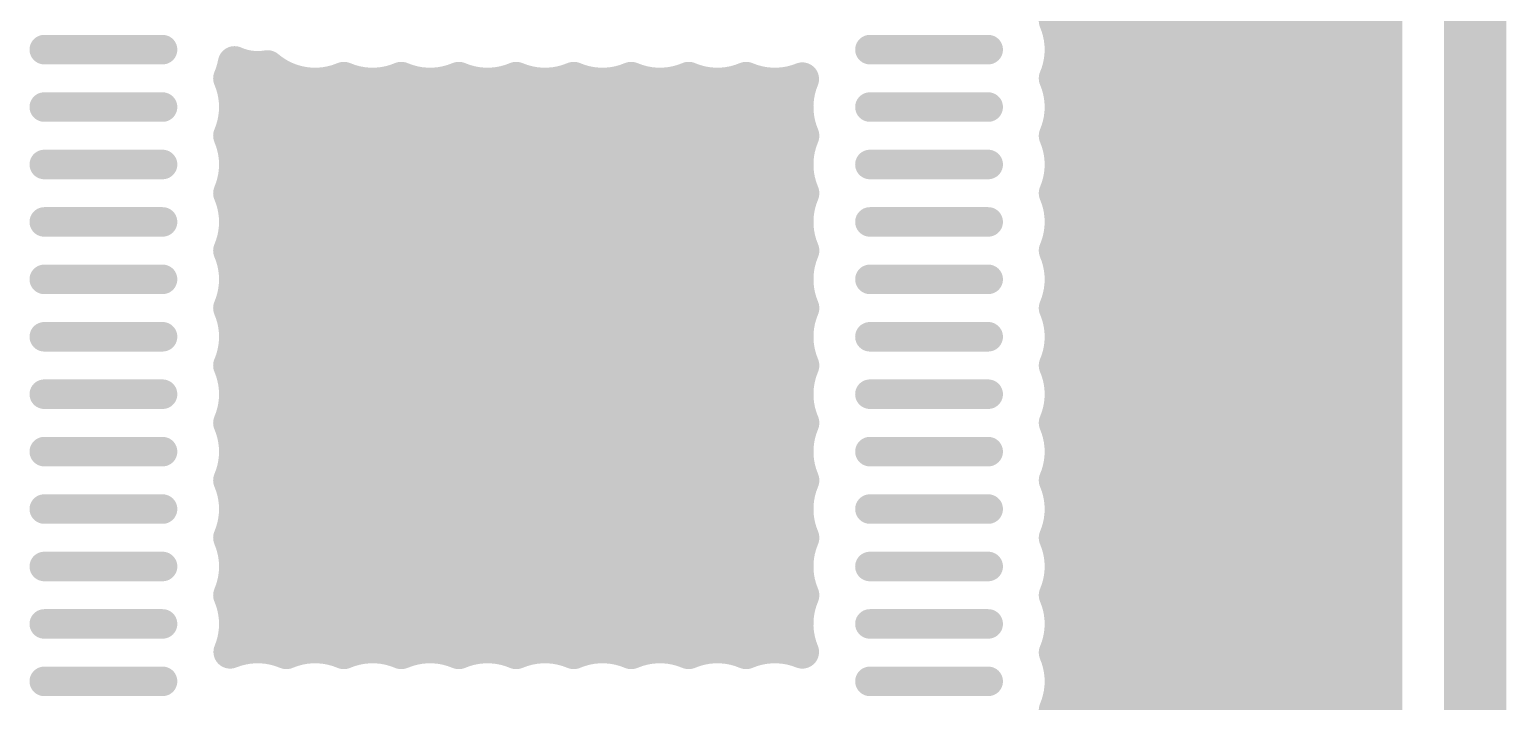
# Model space of a CAD drawing. Header units: inches. Extents: x 0 to 226, y 0 to 70.
# Drawn here: x 187.28 to 196.27, y 6.67 to 10.76 of the extents above; entities that cross this region are included whole.
import ezdxf

# ---------------------------------------------------------------- set-up
doc = ezdxf.new("R2010")
doc.units = ezdxf.units.IN
for name, color, linetype in [('Keep-Out Layer', 6, 'Continuous'), ('Multi-Layer', 9, 'Continuous'), ('Top Layer', 1, 'Continuous')]:
    doc.layers.add(name, color=color, linetype=linetype)

msp = doc.modelspace()

# ---------------------------------------------------------------- linework, layer by layer
at = {"layer": 'Keep-Out Layer'}
msp.add_lwpolyline([(196.0836, -0.0084, 0.381, 0.381, 0), (196.0836, 24.8217, 0.381, 0.381, 0)], format="xyseb", dxfattribs=at)
at = {"layer": 'Multi-Layer'}
for points in [[(188.8848, 9.9334, 0.2794, 0.2794, 1), (189.1642, 9.9334, 0.2794, 0.2794, 1)], [(191.3232, 9.9334, 0.2794, 0.2794, 1), (191.6026, 9.9334, 0.2794, 0.2794, 1)], [(190.104, 8.7142, 0.2794, 0.2794, 1), (190.3834, 8.7142, 0.2794, 0.2794, 1)], [(188.8848, 7.495, 0.2794, 0.2794, 1), (189.1642, 7.495, 0.2794, 0.2794, 1)], [(191.3232, 7.495, 0.2794, 0.2794, 1), (191.6026, 7.495, 0.2794, 0.2794, 1)]]:
    msp.add_lwpolyline(points, format="xyseb", close=True, dxfattribs=at)
at = {"layer": 'Top Layer'}
for points in [[(194.4992, 0.5377, 0.2032, 0.2032, 0), (194.4992, 18.4981, 0.2032, 0.2032, 0)], [(194.7024, 0.5377, 0.2032, 0.2032, 0), (194.7024, 18.4981, 0.2032, 0.2032, 0)], [(194.9056, 0.5377, 0.2032, 0.2032, 0), (194.9056, 18.4981, 0.2032, 0.2032, 0)], [(195.1088, 0.5377, 0.2032, 0.2032, 0), (195.1088, 18.4981, 0.2032, 0.2032, 0)], [(195.312, 0.5377, 0.2032, 0.2032, 0), (195.312, 18.4981, 0.2032, 0.2032, 0)], [(195.5152, 0.5377, 0.2032, 0.2032, 0), (195.5152, 18.4981, 0.2032, 0.2032, 0)], [(195.5375, 0.5377, 0.2032, 0.2032, 0), (195.5375, 18.4981, 0.2032, 0.2032, 0)], [(193.6864, 0.5377, 0.2032, 0.2032, 0), (193.6864, 12.493, 0.2032, 0.2032, 0)], [(193.8896, 0.5377, 0.2032, 0.2032, 0), (193.8896, 12.493, 0.2032, 0.2032, 0)], [(194.0928, 0.5377, 0.2032, 0.2032, 0), (194.0928, 12.493, 0.2032, 0.2032, 0)], [(194.296, 0.5377, 0.2032, 0.2032, 0), (194.296, 12.493, 0.2032, 0.2032, 0)], [(193.5633, 10.9892, 0.2032, 0.2032, -0.101243), (193.5275, 10.8142, 0.2032, 0.2032, 0)], [(193.5275, 10.8142, 0.2032, 0.2032, -0.101243), (193.5633, 10.6392, 0.2032, 0.2032, 0)], [(188.0897, 10.6392, 0.18, 0.18, 0), (187.3697, 10.6392, 0.18, 0.18, 0)], [(192.3977, 10.6392, 0.18, 0.18, 0), (193.1177, 10.6392, 0.18, 0.18, 0)], [(193.5633, 10.6392, 0.2032, 0.2032, -0.101243), (193.5275, 10.4642, 0.2032, 0.2032, 0)], [(193.5612, 10.6825, 0.2032, 0.2032, 0), (195.5375, 10.6825, 0.2032, 0.2032, 0)], [(188.528, 10.5589, 0.2032, 0.2032, -0.055703), (188.4995, 10.4642, 0.2032, 0.2032, 0)], [(188.7291, 10.5342, 0.2032, 0.2032, -0.150573), (188.528, 10.5589, 0.2032, 0.2032, 0)], [(188.6064, 6.9967, 0.2032, 0.2032, 0), (188.6064, 10.5345, 0.2032, 0.2032, 0)], [(189.1937, 10.4631, 0.2032, 0.2032, -0.285141), (188.7291, 10.5342, 0.2032, 0.2032, 0)], [(188.4995, 10.4642, 0.2032, 0.2032, -0.101243), (188.5353, 10.2892, 0.2032, 0.2032, 0)], [(188.5056, 10.4793, 0.2032, 0.2032, 0), (188.8098, 10.4793, 0.2032, 0.2032, 0)], [(188.8096, 6.9782, 0.2032, 0.2032, 0), (188.8096, 10.4793, 0.2032, 0.2032, 0)], [(189.0128, 7.001, 0.2032, 0.2032, 0), (189.0128, 10.4273, 0.2032, 0.2032, 0)], [(189.5437, 10.4631, 0.2032, 0.2032, -0.204583), (189.1937, 10.4631, 0.2032, 0.2032, 0)], [(189.216, 6.9741, 0.2032, 0.2032, 0), (189.216, 10.4542, 0.2032, 0.2032, 0)], [(189.4192, 6.9982, 0.2032, 0.2032, 0), (189.4192, 10.4301, 0.2032, 0.2032, 0)], [(189.8937, 10.4631, 0.2032, 0.2032, -0.204583), (189.5437, 10.4631, 0.2032, 0.2032, 0)], [(189.6224, 6.9905, 0.2032, 0.2032, 0), (189.6224, 10.4378, 0.2032, 0.2032, 0)], [(189.8256, 6.988, 0.2032, 0.2032, 0), (189.8256, 10.4403, 0.2032, 0.2032, 0)], [(190.2437, 10.4631, 0.2032, 0.2032, -0.204583), (189.8937, 10.4631, 0.2032, 0.2032, 0)], [(190.0288, 6.9993, 0.2032, 0.2032, 0), (190.0288, 10.429, 0.2032, 0.2032, 0)], [(190.232, 6.97, 0.2032, 0.2032, 0), (190.232, 10.4583, 0.2032, 0.2032, 0)], [(190.5937, 10.4631, 0.2032, 0.2032, -0.204583), (190.2437, 10.4631, 0.2032, 0.2032, 0)], [(190.4352, 7.0007, 0.2032, 0.2032, 0), (190.4352, 10.4276, 0.2032, 0.2032, 0)], [(190.9437, 10.4631, 0.2032, 0.2032, -0.204583), (190.5937, 10.4631, 0.2032, 0.2032, 0)], [(190.6384, 6.9816, 0.2032, 0.2032, 0), (190.6384, 10.4467, 0.2032, 0.2032, 0)], [(190.8416, 6.995, 0.2032, 0.2032, 0), (190.8416, 10.4333, 0.2032, 0.2032, 0)], [(191.2937, 10.4631, 0.2032, 0.2032, -0.204583), (190.9437, 10.4631, 0.2032, 0.2032, 0)], [(191.0448, 6.9949, 0.2032, 0.2032, 0), (191.0448, 10.4334, 0.2032, 0.2032, 0)], [(191.248, 6.9819, 0.2032, 0.2032, 0), (191.248, 10.4464, 0.2032, 0.2032, 0)], [(191.6437, 10.4631, 0.2032, 0.2032, -0.204583), (191.2937, 10.4631, 0.2032, 0.2032, 0)], [(191.4512, 7.0007, 0.2032, 0.2032, 0), (191.4512, 10.4276, 0.2032, 0.2032, 0)], [(191.9861, 10.4599, 0.2032, 0.2032, -0.199779), (191.6437, 10.4631, 0.2032, 0.2032, 0)], [(191.6544, 6.9697, 0.2032, 0.2032, 0), (191.6544, 10.4586, 0.2032, 0.2032, 0)], [(191.8576, 6.9994, 0.2032, 0.2032, 0), (191.8576, 10.429, 0.2032, 0.2032, 0)], [(191.9879, 10.1142, 0.2032, 0.2032, -0.201881), (191.9861, 10.4599, 0.2032, 0.2032, 0)], [(193.5275, 10.4642, 0.2032, 0.2032, -0.101243), (193.5633, 10.2892, 0.2032, 0.2032, 0)], [(193.5336, 10.4793, 0.2032, 0.2032, 0), (195.5375, 10.4793, 0.2032, 0.2032, 0)], [(188.0897, 10.2892, 0.18, 0.18, 0), (187.3697, 10.2892, 0.18, 0.18, 0)], [(188.5353, 10.2892, 0.2032, 0.2032, -0.101243), (188.4995, 10.1142, 0.2032, 0.2032, 0)], [(188.5351, 10.2761, 0.2032, 0.2032, 0), (191.9523, 10.2761, 0.2032, 0.2032, 0)], [(192.3977, 10.2892, 0.18, 0.18, 0), (193.1177, 10.2892, 0.18, 0.18, 0)], [(193.5633, 10.2892, 0.2032, 0.2032, -0.101243), (193.5275, 10.1142, 0.2032, 0.2032, 0)], [(193.5631, 10.2761, 0.2032, 0.2032, 0), (195.5375, 10.2761, 0.2032, 0.2032, 0)], [(188.4995, 10.1142, 0.2032, 0.2032, -0.101243), (188.5353, 9.9392, 0.2032, 0.2032, 0)], [(188.5148, 10.0729, 0.2032, 0.2032, 0), (191.9726, 10.0729, 0.2032, 0.2032, 0)], [(191.9879, 9.7642, 0.2032, 0.2032, -0.204583), (191.9879, 10.1142, 0.2032, 0.2032, 0)], [(193.5275, 10.1142, 0.2032, 0.2032, -0.101243), (193.5633, 9.9392, 0.2032, 0.2032, 0)], [(193.5428, 10.0729, 0.2032, 0.2032, 0), (195.5375, 10.0729, 0.2032, 0.2032, 0)], [(188.0897, 9.9392, 0.18, 0.18, 0), (187.3697, 9.9392, 0.18, 0.18, 0)], [(188.5353, 9.9392, 0.2032, 0.2032, -0.101243), (188.4995, 9.7642, 0.2032, 0.2032, 0)], [(192.3977, 9.9392, 0.18, 0.18, 0), (193.1177, 9.9392, 0.18, 0.18, 0)], [(193.5633, 9.9392, 0.2032, 0.2032, -0.101243), (193.5275, 9.7642, 0.2032, 0.2032, 0)], [(188.5298, 9.8697, 0.2032, 0.2032, 0), (191.9575, 9.8697, 0.2032, 0.2032, 0)], [(193.5578, 9.8697, 0.2032, 0.2032, 0), (195.5375, 9.8697, 0.2032, 0.2032, 0)], [(188.4995, 9.7642, 0.2032, 0.2032, -0.101243), (188.5353, 9.5892, 0.2032, 0.2032, 0)], [(191.9879, 9.4142, 0.2032, 0.2032, -0.204583), (191.9879, 9.7642, 0.2032, 0.2032, 0)], [(193.5275, 9.7642, 0.2032, 0.2032, -0.101243), (193.5633, 9.5892, 0.2032, 0.2032, 0)], [(188.5285, 9.6665, 0.2032, 0.2032, 0), (191.9589, 9.6665, 0.2032, 0.2032, 0)], [(193.5565, 9.6665, 0.2032, 0.2032, 0), (195.5375, 9.6665, 0.2032, 0.2032, 0)], [(188.0897, 9.5892, 0.18, 0.18, 0), (187.3697, 9.5892, 0.18, 0.18, 0)], [(188.5353, 9.5892, 0.2032, 0.2032, -0.101243), (188.4995, 9.4142, 0.2032, 0.2032, 0)], [(192.3977, 9.5892, 0.18, 0.18, 0), (193.1177, 9.5892, 0.18, 0.18, 0)], [(193.5633, 9.5892, 0.2032, 0.2032, -0.101243), (193.5275, 9.4142, 0.2032, 0.2032, 0)], [(188.5171, 9.4633, 0.2032, 0.2032, 0), (191.9702, 9.4633, 0.2032, 0.2032, 0)], [(193.5451, 9.4633, 0.2032, 0.2032, 0), (195.5375, 9.4633, 0.2032, 0.2032, 0)], [(188.4995, 9.4142, 0.2032, 0.2032, -0.101243), (188.5353, 9.2392, 0.2032, 0.2032, 0)], [(191.9879, 9.0642, 0.2032, 0.2032, -0.204583), (191.9879, 9.4142, 0.2032, 0.2032, 0)], [(193.5275, 9.4142, 0.2032, 0.2032, -0.101243), (193.5633, 9.2392, 0.2032, 0.2032, 0)], [(188.5348, 9.2601, 0.2032, 0.2032, 0), (191.9526, 9.2601, 0.2032, 0.2032, 0)], [(193.5628, 9.2601, 0.2032, 0.2032, 0), (195.5375, 9.2601, 0.2032, 0.2032, 0)], [(188.0897, 9.2392, 0.18, 0.18, 0), (187.3697, 9.2392, 0.18, 0.18, 0)], [(188.5353, 9.2392, 0.2032, 0.2032, -0.101243), (188.4995, 9.0642, 0.2032, 0.2032, 0)], [(192.3977, 9.2392, 0.18, 0.18, 0), (193.1177, 9.2392, 0.18, 0.18, 0)], [(193.5633, 9.2392, 0.2032, 0.2032, -0.101243), (193.5275, 9.0642, 0.2032, 0.2032, 0)], [(188.4995, 9.0642, 0.2032, 0.2032, -0.101243), (188.5353, 8.8892, 0.2032, 0.2032, 0)], [(188.5025, 9.0569, 0.2032, 0.2032, 0), (191.9849, 9.0569, 0.2032, 0.2032, 0)], [(191.9879, 8.7142, 0.2032, 0.2032, -0.204584), (191.9879, 9.0642, 0.2032, 0.2032, 0)], [(193.5275, 9.0642, 0.2032, 0.2032, -0.101243), (193.5633, 8.8892, 0.2032, 0.2032, 0)], [(193.5305, 9.0569, 0.2032, 0.2032, 0), (195.5375, 9.0569, 0.2032, 0.2032, 0)], [(188.0897, 8.8892, 0.18, 0.18, 0), (187.3697, 8.8892, 0.18, 0.18, 0)], [(188.5353, 8.8892, 0.2032, 0.2032, -0.101244), (188.4995, 8.7142, 0.2032, 0.2032, 0)], [(188.5339, 8.8537, 0.2032, 0.2032, 0), (191.9535, 8.8537, 0.2032, 0.2032, 0)], [(192.3977, 8.8892, 0.18, 0.18, 0), (193.1177, 8.8892, 0.18, 0.18, 0)], [(193.5633, 8.8892, 0.2032, 0.2032, -0.101244), (193.5275, 8.7142, 0.2032, 0.2032, 0)], [(193.5619, 8.8537, 0.2032, 0.2032, 0), (195.5375, 8.8537, 0.2032, 0.2032, 0)], [(188.4995, 8.7142, 0.2032, 0.2032, -0.101244), (188.5353, 8.5392, 0.2032, 0.2032, 0)], [(191.9879, 8.3642, 0.2032, 0.2032, -0.204584), (191.9879, 8.7142, 0.2032, 0.2032, 0)], [(193.5275, 8.7142, 0.2032, 0.2032, -0.101244), (193.5633, 8.5392, 0.2032, 0.2032, 0)], [(188.5212, 8.6505, 0.2032, 0.2032, 0), (191.9662, 8.6505, 0.2032, 0.2032, 0)], [(193.5492, 8.6505, 0.2032, 0.2032, 0), (195.5375, 8.6505, 0.2032, 0.2032, 0)], [(188.5353, 8.5392, 0.2032, 0.2032, -0.101243), (188.4995, 8.3642, 0.2032, 0.2032, 0)], [(193.5633, 8.5392, 0.2032, 0.2032, -0.101243), (193.5275, 8.3642, 0.2032, 0.2032, 0)], [(188.0897, 8.5392, 0.18, 0.18, 0), (187.3697, 8.5392, 0.18, 0.18, 0)], [(188.5257, 8.4473, 0.2032, 0.2032, 0), (191.9617, 8.4473, 0.2032, 0.2032, 0)], [(192.3977, 8.5392, 0.18, 0.18, 0), (193.1177, 8.5392, 0.18, 0.18, 0)], [(193.5537, 8.4473, 0.2032, 0.2032, 0), (195.5375, 8.4473, 0.2032, 0.2032, 0)], [(188.4995, 8.3642, 0.2032, 0.2032, -0.101243), (188.5353, 8.1892, 0.2032, 0.2032, 0)], [(191.9879, 8.0142, 0.2032, 0.2032, -0.204583), (191.9879, 8.3642, 0.2032, 0.2032, 0)], [(193.5275, 8.3642, 0.2032, 0.2032, -0.101243), (193.5633, 8.1892, 0.2032, 0.2032, 0)], [(188.0897, 8.1892, 0.18, 0.18, 0), (187.3697, 8.1892, 0.18, 0.18, 0)], [(188.5353, 8.1892, 0.2032, 0.2032, -0.101243), (188.4995, 8.0142, 0.2032, 0.2032, 0)], [(188.5319, 8.2441, 0.2032, 0.2032, 0), (191.9555, 8.2441, 0.2032, 0.2032, 0)], [(192.3977, 8.1892, 0.18, 0.18, 0), (193.1177, 8.1892, 0.18, 0.18, 0)], [(193.5633, 8.1892, 0.2032, 0.2032, -0.101243), (193.5275, 8.0142, 0.2032, 0.2032, 0)], [(193.5599, 8.2441, 0.2032, 0.2032, 0), (195.5375, 8.2441, 0.2032, 0.2032, 0)], [(188.4995, 8.0142, 0.2032, 0.2032, -0.101243), (188.5353, 7.8392, 0.2032, 0.2032, 0)], [(188.5099, 8.0409, 0.2032, 0.2032, 0), (191.9775, 8.0409, 0.2032, 0.2032, 0)], [(191.9879, 7.6642, 0.2032, 0.2032, -0.204583), (191.9879, 8.0142, 0.2032, 0.2032, 0)], [(193.5275, 8.0142, 0.2032, 0.2032, -0.101243), (193.5633, 7.8392, 0.2032, 0.2032, 0)], [(193.5379, 8.0409, 0.2032, 0.2032, 0), (195.5375, 8.0409, 0.2032, 0.2032, 0)], [(188.0897, 7.8392, 0.18, 0.18, 0), (187.3697, 7.8392, 0.18, 0.18, 0)], [(188.5353, 7.8392, 0.2032, 0.2032, -0.101243), (188.4995, 7.6642, 0.2032, 0.2032, 0)], [(188.5353, 7.8377, 0.2032, 0.2032, 0), (191.9521, 7.8377, 0.2032, 0.2032, 0)], [(192.3977, 7.8392, 0.18, 0.18, 0), (193.1177, 7.8392, 0.18, 0.18, 0)], [(193.5633, 7.8392, 0.2032, 0.2032, -0.101243), (193.5275, 7.6642, 0.2032, 0.2032, 0)], [(193.5633, 7.8377, 0.2032, 0.2032, 0), (195.5375, 7.8377, 0.2032, 0.2032, 0)], [(188.4995, 7.6642, 0.2032, 0.2032, -0.101243), (188.5353, 7.4892, 0.2032, 0.2032, 0)], [(188.5109, 7.6345, 0.2032, 0.2032, 0), (191.9765, 7.6345, 0.2032, 0.2032, 0)], [(191.9879, 7.3142, 0.2032, 0.2032, -0.204583), (191.9879, 7.6642, 0.2032, 0.2032, 0)], [(193.5275, 7.6642, 0.2032, 0.2032, -0.101243), (193.5633, 7.4892, 0.2032, 0.2032, 0)], [(193.5389, 7.6345, 0.2032, 0.2032, 0), (195.5375, 7.6345, 0.2032, 0.2032, 0)], [(188.0897, 7.4892, 0.18, 0.18, 0), (187.3697, 7.4892, 0.18, 0.18, 0)], [(188.5353, 7.4892, 0.2032, 0.2032, -0.101243), (188.4995, 7.3142, 0.2032, 0.2032, 0)], [(192.3977, 7.4892, 0.18, 0.18, 0), (193.1177, 7.4892, 0.18, 0.18, 0)], [(193.5633, 7.4892, 0.2032, 0.2032, -0.101243), (193.5275, 7.3142, 0.2032, 0.2032, 0)], [(188.5315, 7.4313, 0.2032, 0.2032, 0), (191.9559, 7.4313, 0.2032, 0.2032, 0)], [(193.5595, 7.4313, 0.2032, 0.2032, 0), (195.5375, 7.4313, 0.2032, 0.2032, 0)], [(188.4995, 7.3142, 0.2032, 0.2032, -0.101243), (188.5353, 7.1392, 0.2032, 0.2032, 0)], [(191.9861, 6.9684, 0.2032, 0.2032, -0.201886), (191.9879, 7.3142, 0.2032, 0.2032, 0)], [(193.5275, 7.3142, 0.2032, 0.2032, -0.101243), (193.5633, 7.1392, 0.2032, 0.2032, 0)], [(188.5263, 7.2281, 0.2032, 0.2032, 0), (191.9611, 7.2281, 0.2032, 0.2032, 0)], [(193.5543, 7.2281, 0.2032, 0.2032, 0), (195.5375, 7.2281, 0.2032, 0.2032, 0)], [(188.0897, 7.1392, 0.18, 0.18, 0), (187.3697, 7.1392, 0.18, 0.18, 0)], [(188.5353, 7.1392, 0.2032, 0.2032, -0.098629), (188.5013, 6.9684, 0.2032, 0.2032, 0)], [(192.3977, 7.1392, 0.18, 0.18, 0), (193.1177, 7.1392, 0.18, 0.18, 0)], [(193.5633, 7.1392, 0.2032, 0.2032, -0.101243), (193.5275, 6.9642, 0.2032, 0.2032, 0)], [(188.5204, 7.0249, 0.2032, 0.2032, 0), (191.967, 7.0249, 0.2032, 0.2032, 0)], [(193.5484, 7.0249, 0.2032, 0.2032, 0), (195.5375, 7.0249, 0.2032, 0.2032, 0)], [(188.5013, 6.9684, 0.2032, 0.2032, -0.199787), (188.8437, 6.9653, 0.2032, 0.2032, 0)], [(188.8437, 6.9653, 0.2032, 0.2032, -0.204583), (189.1937, 6.9653, 0.2032, 0.2032, 0)], [(189.1937, 6.9653, 0.2032, 0.2032, -0.204583), (189.5437, 6.9653, 0.2032, 0.2032, 0)], [(189.5437, 6.9653, 0.2032, 0.2032, -0.204583), (189.8937, 6.9653, 0.2032, 0.2032, 0)], [(189.8937, 6.9653, 0.2032, 0.2032, -0.204583), (190.2437, 6.9653, 0.2032, 0.2032, 0)], [(190.2437, 6.9653, 0.2032, 0.2032, -0.204583), (190.5937, 6.9653, 0.2032, 0.2032, 0)], [(190.5937, 6.9653, 0.2032, 0.2032, -0.204583), (190.9437, 6.9653, 0.2032, 0.2032, 0)], [(190.9437, 6.9653, 0.2032, 0.2032, -0.204583), (191.2937, 6.9653, 0.2032, 0.2032, 0)], [(191.2937, 6.9653, 0.2032, 0.2032, -0.204583), (191.6437, 6.9653, 0.2032, 0.2032, 0)], [(191.6437, 6.9653, 0.2032, 0.2032, -0.199782), (191.9861, 6.9684, 0.2032, 0.2032, 0)], [(193.5275, 6.9642, 0.2032, 0.2032, -0.101243), (193.5633, 6.7892, 0.2032, 0.2032, 0)], [(188.0897, 6.7892, 0.18, 0.18, 0), (187.3697, 6.7892, 0.18, 0.18, 0)], [(192.3977, 6.7892, 0.18, 0.18, 0), (193.1177, 6.7892, 0.18, 0.18, 0)], [(193.5633, 6.7892, 0.2032, 0.2032, -0.101243), (193.5275, 6.6142, 0.2032, 0.2032, 0)], [(193.5621, 6.8217, 0.2032, 0.2032, 0), (195.5375, 6.8217, 0.2032, 0.2032, 0)], [(193.5275, 6.6142, 0.2032, 0.2032, -0.101243), (193.5633, 6.4392, 0.2032, 0.2032, 0)], [(193.5293, 6.6185, 0.2032, 0.2032, 0), (195.5375, 6.6185, 0.2032, 0.2032, 0)]]:
    msp.add_lwpolyline(points, format="xyseb", dxfattribs=at)
for points in [[(194.8194, 10.8058, 0.3048, 0.3048, 1), (195.1242, 10.8058, 0.3048, 0.3048, 1)], [(193.4767, 10.8142, 0.1016, 0.1016, 1), (193.5783, 10.8142, 0.1016, 0.1016, 1)], [(193.4767, 10.8142, 0.1016, 0.1016, 1), (193.5783, 10.8142, 0.1016, 0.1016, 1)], [(187.3247, 10.6392, 0.09, 0.09, 1), (187.4147, 10.6392, 0.09, 0.09, 1)], [(188.0447, 10.6392, 0.09, 0.09, 1), (188.1347, 10.6392, 0.09, 0.09, 1)], [(192.3527, 10.6392, 0.09, 0.09, 1), (192.4427, 10.6392, 0.09, 0.09, 1)], [(193.0727, 10.6392, 0.09, 0.09, 1), (193.1627, 10.6392, 0.09, 0.09, 1)], [(193.5104, 10.6825, 0.1016, 0.1016, 1), (193.612, 10.6825, 0.1016, 0.1016, 1)], [(193.5125, 10.6392, 0.1016, 0.1016, 1), (193.6141, 10.6392, 0.1016, 0.1016, 1)], [(193.5125, 10.6392, 0.1016, 0.1016, 1), (193.6141, 10.6392, 0.1016, 0.1016, 1)], [(195.4867, 10.6825, 0.1016, 0.1016, 1), (195.5883, 10.6825, 0.1016, 0.1016, 1)], [(188.4772, 10.5589, 0.1016, 0.1016, 1), (188.5788, 10.5589, 0.1016, 0.1016, 1)], [(188.4772, 10.5589, 0.1016, 0.1016, 1), (188.5788, 10.5589, 0.1016, 0.1016, 1)], [(188.5556, 10.5345, 0.1016, 0.1016, 1), (188.6572, 10.5345, 0.1016, 0.1016, 1)], [(188.6783, 10.5342, 0.1016, 0.1016, 1), (188.7799, 10.5342, 0.1016, 0.1016, 1)], [(188.6783, 10.5342, 0.1016, 0.1016, 1), (188.7799, 10.5342, 0.1016, 0.1016, 1)], [(188.4487, 10.4642, 0.1016, 0.1016, 1), (188.5503, 10.4642, 0.1016, 0.1016, 1)], [(188.4487, 10.4642, 0.1016, 0.1016, 1), (188.5503, 10.4642, 0.1016, 0.1016, 1)], [(188.4548, 10.4793, 0.1016, 0.1016, 1), (188.5564, 10.4793, 0.1016, 0.1016, 1)], [(188.7588, 10.4793, 0.1016, 0.1016, 1), (188.8604, 10.4793, 0.1016, 0.1016, 1)], [(188.759, 10.4793, 0.1016, 0.1016, 1), (188.8606, 10.4793, 0.1016, 0.1016, 1)], [(188.962, 10.4273, 0.1016, 0.1016, 1), (189.0636, 10.4273, 0.1016, 0.1016, 1)], [(189.1429, 10.4631, 0.1016, 0.1016, 1), (189.2445, 10.4631, 0.1016, 0.1016, 1)], [(189.1429, 10.4631, 0.1016, 0.1016, 1), (189.2445, 10.4631, 0.1016, 0.1016, 1)], [(189.1652, 10.4542, 0.1016, 0.1016, 1), (189.2668, 10.4542, 0.1016, 0.1016, 1)], [(189.3684, 10.4301, 0.1016, 0.1016, 1), (189.47, 10.4301, 0.1016, 0.1016, 1)], [(189.4929, 10.4631, 0.1016, 0.1016, 1), (189.5945, 10.4631, 0.1016, 0.1016, 1)], [(189.4929, 10.4631, 0.1016, 0.1016, 1), (189.5945, 10.4631, 0.1016, 0.1016, 1)], [(189.5716, 10.4378, 0.1016, 0.1016, 1), (189.6732, 10.4378, 0.1016, 0.1016, 1)], [(189.7748, 10.4403, 0.1016, 0.1016, 1), (189.8764, 10.4403, 0.1016, 0.1016, 1)], [(189.8429, 10.4631, 0.1016, 0.1016, 1), (189.9445, 10.4631, 0.1016, 0.1016, 1)], [(189.8429, 10.4631, 0.1016, 0.1016, 1), (189.9445, 10.4631, 0.1016, 0.1016, 1)], [(189.978, 10.429, 0.1016, 0.1016, 1), (190.0796, 10.429, 0.1016, 0.1016, 1)], [(190.1812, 10.4583, 0.1016, 0.1016, 1), (190.2828, 10.4583, 0.1016, 0.1016, 1)], [(190.1929, 10.4631, 0.1016, 0.1016, 1), (190.2945, 10.4631, 0.1016, 0.1016, 1)], [(190.1929, 10.4631, 0.1016, 0.1016, 1), (190.2945, 10.4631, 0.1016, 0.1016, 1)], [(190.3844, 10.4276, 0.1016, 0.1016, 1), (190.486, 10.4276, 0.1016, 0.1016, 1)], [(190.5429, 10.4631, 0.1016, 0.1016, 1), (190.6445, 10.4631, 0.1016, 0.1016, 1)], [(190.5429, 10.4631, 0.1016, 0.1016, 1), (190.6445, 10.4631, 0.1016, 0.1016, 1)], [(190.5876, 10.4467, 0.1016, 0.1016, 1), (190.6892, 10.4467, 0.1016, 0.1016, 1)], [(190.7908, 10.4333, 0.1016, 0.1016, 1), (190.8924, 10.4333, 0.1016, 0.1016, 1)], [(190.8929, 10.4631, 0.1016, 0.1016, 1), (190.9945, 10.4631, 0.1016, 0.1016, 1)], [(190.8929, 10.4631, 0.1016, 0.1016, 1), (190.9945, 10.4631, 0.1016, 0.1016, 1)], [(190.994, 10.4334, 0.1016, 0.1016, 1), (191.0956, 10.4334, 0.1016, 0.1016, 1)], [(191.1972, 10.4464, 0.1016, 0.1016, 1), (191.2988, 10.4464, 0.1016, 0.1016, 1)], [(191.2429, 10.4631, 0.1016, 0.1016, 1), (191.3445, 10.4631, 0.1016, 0.1016, 1)], [(191.2429, 10.4631, 0.1016, 0.1016, 1), (191.3445, 10.4631, 0.1016, 0.1016, 1)], [(191.4004, 10.4276, 0.1016, 0.1016, 1), (191.502, 10.4276, 0.1016, 0.1016, 1)], [(191.5929, 10.4631, 0.1016, 0.1016, 1), (191.6945, 10.4631, 0.1016, 0.1016, 1)], [(191.5929, 10.4631, 0.1016, 0.1016, 1), (191.6945, 10.4631, 0.1016, 0.1016, 1)], [(191.6036, 10.4586, 0.1016, 0.1016, 1), (191.7052, 10.4586, 0.1016, 0.1016, 1)], [(191.8068, 10.429, 0.1016, 0.1016, 1), (191.9084, 10.429, 0.1016, 0.1016, 1)], [(191.9353, 10.4599, 0.1016, 0.1016, 1), (192.0369, 10.4599, 0.1016, 0.1016, 1)], [(191.9353, 10.4599, 0.1016, 0.1016, 1), (192.0369, 10.4599, 0.1016, 0.1016, 1)], [(193.4767, 10.4642, 0.1016, 0.1016, 1), (193.5783, 10.4642, 0.1016, 0.1016, 1)], [(193.4767, 10.4642, 0.1016, 0.1016, 1), (193.5783, 10.4642, 0.1016, 0.1016, 1)], [(193.4828, 10.4793, 0.1016, 0.1016, 1), (193.5844, 10.4793, 0.1016, 0.1016, 1)], [(193.8583, 10.2871, 0.3048, 0.3048, 1), (194.1631, 10.2871, 0.3048, 0.3048, 1)], [(195.4867, 10.4793, 0.1016, 0.1016, 1), (195.5883, 10.4793, 0.1016, 0.1016, 1)], [(187.3247, 10.2892, 0.09, 0.09, 1), (187.4147, 10.2892, 0.09, 0.09, 1)], [(188.0447, 10.2892, 0.09, 0.09, 1), (188.1347, 10.2892, 0.09, 0.09, 1)], [(188.4843, 10.2761, 0.1016, 0.1016, 1), (188.5859, 10.2761, 0.1016, 0.1016, 1)], [(188.4845, 10.2892, 0.1016, 0.1016, 1), (188.5861, 10.2892, 0.1016, 0.1016, 1)], [(188.4845, 10.2892, 0.1016, 0.1016, 1), (188.5861, 10.2892, 0.1016, 0.1016, 1)], [(191.9015, 10.2761, 0.1016, 0.1016, 1), (192.0031, 10.2761, 0.1016, 0.1016, 1)], [(192.3527, 10.2892, 0.09, 0.09, 1), (192.4427, 10.2892, 0.09, 0.09, 1)], [(193.0727, 10.2892, 0.09, 0.09, 1), (193.1627, 10.2892, 0.09, 0.09, 1)], [(193.5123, 10.2761, 0.1016, 0.1016, 1), (193.6139, 10.2761, 0.1016, 0.1016, 1)], [(193.5125, 10.2892, 0.1016, 0.1016, 1), (193.6141, 10.2892, 0.1016, 0.1016, 1)], [(193.5125, 10.2892, 0.1016, 0.1016, 1), (193.6141, 10.2892, 0.1016, 0.1016, 1)], [(195.4867, 10.2761, 0.1016, 0.1016, 1), (195.5883, 10.2761, 0.1016, 0.1016, 1)], [(188.4487, 10.1142, 0.1016, 0.1016, 1), (188.5503, 10.1142, 0.1016, 0.1016, 1)], [(188.4487, 10.1142, 0.1016, 0.1016, 1), (188.5503, 10.1142, 0.1016, 0.1016, 1)], [(188.464, 10.0729, 0.1016, 0.1016, 1), (188.5656, 10.0729, 0.1016, 0.1016, 1)], [(188.8848, 9.9334, 0.2794, 0.2794, 1), (189.1642, 9.9334, 0.2794, 0.2794, 1)], [(190.0913, 9.9334, 0.3048, 0.3048, 1), (190.3961, 9.9334, 0.3048, 0.3048, 1)], [(191.3232, 9.9334, 0.2794, 0.2794, 1), (191.6026, 9.9334, 0.2794, 0.2794, 1)], [(191.9218, 10.0729, 0.1016, 0.1016, 1), (192.0234, 10.0729, 0.1016, 0.1016, 1)], [(191.9371, 10.1142, 0.1016, 0.1016, 1), (192.0387, 10.1142, 0.1016, 0.1016, 1)], [(191.9371, 10.1142, 0.1016, 0.1016, 1), (192.0387, 10.1142, 0.1016, 0.1016, 1)], [(193.4767, 10.1142, 0.1016, 0.1016, 1), (193.5783, 10.1142, 0.1016, 0.1016, 1)], [(193.4767, 10.1142, 0.1016, 0.1016, 1), (193.5783, 10.1142, 0.1016, 0.1016, 1)], [(193.492, 10.0729, 0.1016, 0.1016, 1), (193.5936, 10.0729, 0.1016, 0.1016, 1)], [(195.4867, 10.0729, 0.1016, 0.1016, 1), (195.5883, 10.0729, 0.1016, 0.1016, 1)], [(187.3247, 9.9392, 0.09, 0.09, 1), (187.4147, 9.9392, 0.09, 0.09, 1)], [(188.0447, 9.9392, 0.09, 0.09, 1), (188.1347, 9.9392, 0.09, 0.09, 1)], [(188.4845, 9.9392, 0.1016, 0.1016, 1), (188.5861, 9.9392, 0.1016, 0.1016, 1)], [(188.4845, 9.9392, 0.1016, 0.1016, 1), (188.5861, 9.9392, 0.1016, 0.1016, 1)], [(192.3527, 9.9392, 0.09, 0.09, 1), (192.4427, 9.9392, 0.09, 0.09, 1)], [(193.0727, 9.9392, 0.09, 0.09, 1), (193.1627, 9.9392, 0.09, 0.09, 1)], [(193.5125, 9.9392, 0.1016, 0.1016, 1), (193.6141, 9.9392, 0.1016, 0.1016, 1)], [(193.5125, 9.9392, 0.1016, 0.1016, 1), (193.6141, 9.9392, 0.1016, 0.1016, 1)], [(188.479, 9.8697, 0.1016, 0.1016, 1), (188.5806, 9.8697, 0.1016, 0.1016, 1)], [(191.9067, 9.8697, 0.1016, 0.1016, 1), (192.0083, 9.8697, 0.1016, 0.1016, 1)], [(193.507, 9.8697, 0.1016, 0.1016, 1), (193.6086, 9.8697, 0.1016, 0.1016, 1)], [(195.4867, 9.8697, 0.1016, 0.1016, 1), (195.5883, 9.8697, 0.1016, 0.1016, 1)], [(188.4487, 9.7642, 0.1016, 0.1016, 1), (188.5503, 9.7642, 0.1016, 0.1016, 1)], [(188.4487, 9.7642, 0.1016, 0.1016, 1), (188.5503, 9.7642, 0.1016, 0.1016, 1)], [(191.9371, 9.7642, 0.1016, 0.1016, 1), (192.0387, 9.7642, 0.1016, 0.1016, 1)], [(191.9371, 9.7642, 0.1016, 0.1016, 1), (192.0387, 9.7642, 0.1016, 0.1016, 1)], [(193.4767, 9.7642, 0.1016, 0.1016, 1), (193.5783, 9.7642, 0.1016, 0.1016, 1)], [(193.4767, 9.7642, 0.1016, 0.1016, 1), (193.5783, 9.7642, 0.1016, 0.1016, 1)], [(188.4777, 9.6665, 0.1016, 0.1016, 1), (188.5793, 9.6665, 0.1016, 0.1016, 1)], [(191.9081, 9.6665, 0.1016, 0.1016, 1), (192.0097, 9.6665, 0.1016, 0.1016, 1)], [(193.5057, 9.6665, 0.1016, 0.1016, 1), (193.6073, 9.6665, 0.1016, 0.1016, 1)], [(195.4867, 9.6665, 0.1016, 0.1016, 1), (195.5883, 9.6665, 0.1016, 0.1016, 1)], [(187.3247, 9.5892, 0.09, 0.09, 1), (187.4147, 9.5892, 0.09, 0.09, 1)], [(188.0447, 9.5892, 0.09, 0.09, 1), (188.1347, 9.5892, 0.09, 0.09, 1)], [(188.4845, 9.5892, 0.1016, 0.1016, 1), (188.5861, 9.5892, 0.1016, 0.1016, 1)], [(188.4845, 9.5892, 0.1016, 0.1016, 1), (188.5861, 9.5892, 0.1016, 0.1016, 1)], [(190.7653, 9.3591, 0.3048, 0.3048, 1), (191.0701, 9.3591, 0.3048, 0.3048, 1)], [(192.3527, 9.5892, 0.09, 0.09, 1), (192.4427, 9.5892, 0.09, 0.09, 1)], [(193.0727, 9.5892, 0.09, 0.09, 1), (193.1627, 9.5892, 0.09, 0.09, 1)], [(193.5125, 9.5892, 0.1016, 0.1016, 1), (193.6141, 9.5892, 0.1016, 0.1016, 1)], [(193.5125, 9.5892, 0.1016, 0.1016, 1), (193.6141, 9.5892, 0.1016, 0.1016, 1)], [(188.4663, 9.4633, 0.1016, 0.1016, 1), (188.5679, 9.4633, 0.1016, 0.1016, 1)], [(191.9194, 9.4633, 0.1016, 0.1016, 1), (192.021, 9.4633, 0.1016, 0.1016, 1)], [(193.4943, 9.4633, 0.1016, 0.1016, 1), (193.5959, 9.4633, 0.1016, 0.1016, 1)], [(195.4867, 9.4633, 0.1016, 0.1016, 1), (195.5883, 9.4633, 0.1016, 0.1016, 1)], [(188.4487, 9.4142, 0.1016, 0.1016, 1), (188.5503, 9.4142, 0.1016, 0.1016, 1)], [(188.4487, 9.4142, 0.1016, 0.1016, 1), (188.5503, 9.4142, 0.1016, 0.1016, 1)], [(189.3634, 9.2237, 0.3048, 0.3048, 1), (189.6682, 9.2237, 0.3048, 0.3048, 1)], [(191.9371, 9.4142, 0.1016, 0.1016, 1), (192.0387, 9.4142, 0.1016, 0.1016, 1)], [(191.9371, 9.4142, 0.1016, 0.1016, 1), (192.0387, 9.4142, 0.1016, 0.1016, 1)], [(193.4767, 9.4142, 0.1016, 0.1016, 1), (193.5783, 9.4142, 0.1016, 0.1016, 1)], [(193.4767, 9.4142, 0.1016, 0.1016, 1), (193.5783, 9.4142, 0.1016, 0.1016, 1)], [(188.484, 9.2601, 0.1016, 0.1016, 1), (188.5856, 9.2601, 0.1016, 0.1016, 1)], [(191.9018, 9.2601, 0.1016, 0.1016, 1), (192.0034, 9.2601, 0.1016, 0.1016, 1)], [(193.512, 9.2601, 0.1016, 0.1016, 1), (193.6136, 9.2601, 0.1016, 0.1016, 1)], [(195.4867, 9.2601, 0.1016, 0.1016, 1), (195.5883, 9.2601, 0.1016, 0.1016, 1)], [(187.3247, 9.2392, 0.09, 0.09, 1), (187.4147, 9.2392, 0.09, 0.09, 1)], [(188.0447, 9.2392, 0.09, 0.09, 1), (188.1347, 9.2392, 0.09, 0.09, 1)], [(188.4845, 9.2392, 0.1016, 0.1016, 1), (188.5861, 9.2392, 0.1016, 0.1016, 1)], [(188.4845, 9.2392, 0.1016, 0.1016, 1), (188.5861, 9.2392, 0.1016, 0.1016, 1)], [(192.3527, 9.2392, 0.09, 0.09, 1), (192.4427, 9.2392, 0.09, 0.09, 1)], [(193.0727, 9.2392, 0.09, 0.09, 1), (193.1627, 9.2392, 0.09, 0.09, 1)], [(193.5125, 9.2392, 0.1016, 0.1016, 1), (193.6141, 9.2392, 0.1016, 0.1016, 1)], [(193.5125, 9.2392, 0.1016, 0.1016, 1), (193.6141, 9.2392, 0.1016, 0.1016, 1)], [(188.4487, 9.0642, 0.1016, 0.1016, 1), (188.5503, 9.0642, 0.1016, 0.1016, 1)], [(188.4487, 9.0642, 0.1016, 0.1016, 1), (188.5503, 9.0642, 0.1016, 0.1016, 1)], [(188.4517, 9.0569, 0.1016, 0.1016, 1), (188.5533, 9.0569, 0.1016, 0.1016, 1)], [(191.9341, 9.0569, 0.1016, 0.1016, 1), (192.0357, 9.0569, 0.1016, 0.1016, 1)], [(191.9371, 9.0642, 0.1016, 0.1016, 1), (192.0387, 9.0642, 0.1016, 0.1016, 1)], [(191.9371, 9.0642, 0.1016, 0.1016, 1), (192.0387, 9.0642, 0.1016, 0.1016, 1)], [(193.4767, 9.0642, 0.1016, 0.1016, 1), (193.5783, 9.0642, 0.1016, 0.1016, 1)], [(193.4767, 9.0642, 0.1016, 0.1016, 1), (193.5783, 9.0642, 0.1016, 0.1016, 1)], [(193.4797, 9.0569, 0.1016, 0.1016, 1), (193.5813, 9.0569, 0.1016, 0.1016, 1)], [(193.8817, 8.8136, 0.3048, 0.3048, 1), (194.1865, 8.8136, 0.3048, 0.3048, 1)], [(195.4867, 9.0569, 0.1016, 0.1016, 1), (195.5883, 9.0569, 0.1016, 0.1016, 1)], [(188.8721, 8.7142, 0.3048, 0.3048, 1), (189.1769, 8.7142, 0.3048, 0.3048, 1)], [(191.3105, 8.7142, 0.3048, 0.3048, 1), (191.6153, 8.7142, 0.3048, 0.3048, 1)], [(187.3247, 8.8892, 0.09, 0.09, 1), (187.4147, 8.8892, 0.09, 0.09, 1)], [(188.0447, 8.8892, 0.09, 0.09, 1), (188.1347, 8.8892, 0.09, 0.09, 1)], [(188.4831, 8.8537, 0.1016, 0.1016, 1), (188.5847, 8.8537, 0.1016, 0.1016, 1)], [(188.4845, 8.8892, 0.1016, 0.1016, 1), (188.5861, 8.8892, 0.1016, 0.1016, 1)], [(188.4845, 8.8892, 0.1016, 0.1016, 1), (188.5861, 8.8892, 0.1016, 0.1016, 1)], [(190.104, 8.7142, 0.2794, 0.2794, 1), (190.3834, 8.7142, 0.2794, 0.2794, 1)], [(191.9027, 8.8537, 0.1016, 0.1016, 1), (192.0043, 8.8537, 0.1016, 0.1016, 1)], [(192.3527, 8.8892, 0.09, 0.09, 1), (192.4427, 8.8892, 0.09, 0.09, 1)], [(193.0727, 8.8892, 0.09, 0.09, 1), (193.1627, 8.8892, 0.09, 0.09, 1)], [(193.5111, 8.8537, 0.1016, 0.1016, 1), (193.6127, 8.8537, 0.1016, 0.1016, 1)], [(193.5125, 8.8892, 0.1016, 0.1016, 1), (193.6141, 8.8892, 0.1016, 0.1016, 1)], [(193.5125, 8.8892, 0.1016, 0.1016, 1), (193.6141, 8.8892, 0.1016, 0.1016, 1)], [(195.4867, 8.8537, 0.1016, 0.1016, 1), (195.5883, 8.8537, 0.1016, 0.1016, 1)], [(188.4487, 8.7142, 0.1016, 0.1016, 1), (188.5503, 8.7142, 0.1016, 0.1016, 1)], [(188.4487, 8.7142, 0.1016, 0.1016, 1), (188.5503, 8.7142, 0.1016, 0.1016, 1)], [(191.9371, 8.7142, 0.1016, 0.1016, 1), (192.0387, 8.7142, 0.1016, 0.1016, 1)], [(191.9371, 8.7142, 0.1016, 0.1016, 1), (192.0387, 8.7142, 0.1016, 0.1016, 1)], [(193.4767, 8.7142, 0.1016, 0.1016, 1), (193.5783, 8.7142, 0.1016, 0.1016, 1)], [(193.4767, 8.7142, 0.1016, 0.1016, 1), (193.5783, 8.7142, 0.1016, 0.1016, 1)], [(188.4704, 8.6505, 0.1016, 0.1016, 1), (188.572, 8.6505, 0.1016, 0.1016, 1)], [(191.9154, 8.6505, 0.1016, 0.1016, 1), (192.017, 8.6505, 0.1016, 0.1016, 1)], [(193.4984, 8.6505, 0.1016, 0.1016, 1), (193.6, 8.6505, 0.1016, 0.1016, 1)], [(195.4867, 8.6505, 0.1016, 0.1016, 1), (195.5883, 8.6505, 0.1016, 0.1016, 1)], [(188.4845, 8.5392, 0.1016, 0.1016, 1), (188.5861, 8.5392, 0.1016, 0.1016, 1)], [(188.4845, 8.5392, 0.1016, 0.1016, 1), (188.5861, 8.5392, 0.1016, 0.1016, 1)], [(193.5125, 8.5392, 0.1016, 0.1016, 1), (193.6141, 8.5392, 0.1016, 0.1016, 1)], [(193.5125, 8.5392, 0.1016, 0.1016, 1), (193.6141, 8.5392, 0.1016, 0.1016, 1)], [(187.3247, 8.5392, 0.09, 0.09, 1), (187.4147, 8.5392, 0.09, 0.09, 1)], [(188.0447, 8.5392, 0.09, 0.09, 1), (188.1347, 8.5392, 0.09, 0.09, 1)], [(188.4749, 8.4473, 0.1016, 0.1016, 1), (188.5765, 8.4473, 0.1016, 0.1016, 1)], [(191.9109, 8.4473, 0.1016, 0.1016, 1), (192.0125, 8.4473, 0.1016, 0.1016, 1)], [(192.3527, 8.5392, 0.09, 0.09, 1), (192.4427, 8.5392, 0.09, 0.09, 1)], [(193.0727, 8.5392, 0.09, 0.09, 1), (193.1627, 8.5392, 0.09, 0.09, 1)], [(193.5029, 8.4473, 0.1016, 0.1016, 1), (193.6045, 8.4473, 0.1016, 0.1016, 1)], [(195.4867, 8.4473, 0.1016, 0.1016, 1), (195.5883, 8.4473, 0.1016, 0.1016, 1)], [(188.4487, 8.3642, 0.1016, 0.1016, 1), (188.5503, 8.3642, 0.1016, 0.1016, 1)], [(188.4487, 8.3642, 0.1016, 0.1016, 1), (188.5503, 8.3642, 0.1016, 0.1016, 1)], [(191.9371, 8.3642, 0.1016, 0.1016, 1), (192.0387, 8.3642, 0.1016, 0.1016, 1)], [(191.9371, 8.3642, 0.1016, 0.1016, 1), (192.0387, 8.3642, 0.1016, 0.1016, 1)], [(193.4767, 8.3642, 0.1016, 0.1016, 1), (193.5783, 8.3642, 0.1016, 0.1016, 1)], [(193.4767, 8.3642, 0.1016, 0.1016, 1), (193.5783, 8.3642, 0.1016, 0.1016, 1)], [(189.3887, 8.0698, 0.3048, 0.3048, 1), (189.6935, 8.0698, 0.3048, 0.3048, 1)], [(190.7519, 8.0936, 0.3048, 0.3048, 1), (191.0567, 8.0936, 0.3048, 0.3048, 1)], [(187.3247, 8.1892, 0.09, 0.09, 1), (187.4147, 8.1892, 0.09, 0.09, 1)], [(188.0447, 8.1892, 0.09, 0.09, 1), (188.1347, 8.1892, 0.09, 0.09, 1)], [(188.4811, 8.2441, 0.1016, 0.1016, 1), (188.5827, 8.2441, 0.1016, 0.1016, 1)], [(188.4845, 8.1892, 0.1016, 0.1016, 1), (188.5861, 8.1892, 0.1016, 0.1016, 1)], [(188.4845, 8.1892, 0.1016, 0.1016, 1), (188.5861, 8.1892, 0.1016, 0.1016, 1)], [(191.9047, 8.2441, 0.1016, 0.1016, 1), (192.0063, 8.2441, 0.1016, 0.1016, 1)], [(192.3527, 8.1892, 0.09, 0.09, 1), (192.4427, 8.1892, 0.09, 0.09, 1)], [(193.0727, 8.1892, 0.09, 0.09, 1), (193.1627, 8.1892, 0.09, 0.09, 1)], [(193.5091, 8.2441, 0.1016, 0.1016, 1), (193.6107, 8.2441, 0.1016, 0.1016, 1)], [(193.5125, 8.1892, 0.1016, 0.1016, 1), (193.6141, 8.1892, 0.1016, 0.1016, 1)], [(193.5125, 8.1892, 0.1016, 0.1016, 1), (193.6141, 8.1892, 0.1016, 0.1016, 1)], [(195.4867, 8.2441, 0.1016, 0.1016, 1), (195.5883, 8.2441, 0.1016, 0.1016, 1)], [(188.4487, 8.0142, 0.1016, 0.1016, 1), (188.5503, 8.0142, 0.1016, 0.1016, 1)], [(188.4487, 8.0142, 0.1016, 0.1016, 1), (188.5503, 8.0142, 0.1016, 0.1016, 1)], [(188.4591, 8.0409, 0.1016, 0.1016, 1), (188.5607, 8.0409, 0.1016, 0.1016, 1)], [(191.9267, 8.0409, 0.1016, 0.1016, 1), (192.0283, 8.0409, 0.1016, 0.1016, 1)], [(191.9371, 8.0142, 0.1016, 0.1016, 1), (192.0387, 8.0142, 0.1016, 0.1016, 1)], [(191.9371, 8.0142, 0.1016, 0.1016, 1), (192.0387, 8.0142, 0.1016, 0.1016, 1)], [(193.4767, 8.0142, 0.1016, 0.1016, 1), (193.5783, 8.0142, 0.1016, 0.1016, 1)], [(193.4767, 8.0142, 0.1016, 0.1016, 1), (193.5783, 8.0142, 0.1016, 0.1016, 1)], [(193.4871, 8.0409, 0.1016, 0.1016, 1), (193.5887, 8.0409, 0.1016, 0.1016, 1)], [(193.8817, 7.8069, 0.3048, 0.3048, 1), (194.1865, 7.8069, 0.3048, 0.3048, 1)], [(195.4867, 8.0409, 0.1016, 0.1016, 1), (195.5883, 8.0409, 0.1016, 0.1016, 1)], [(187.3247, 7.8392, 0.09, 0.09, 1), (187.4147, 7.8392, 0.09, 0.09, 1)], [(188.0447, 7.8392, 0.09, 0.09, 1), (188.1347, 7.8392, 0.09, 0.09, 1)], [(188.4845, 7.8392, 0.1016, 0.1016, 1), (188.5861, 7.8392, 0.1016, 0.1016, 1)], [(188.4845, 7.8392, 0.1016, 0.1016, 1), (188.5861, 7.8392, 0.1016, 0.1016, 1)], [(188.4845, 7.8377, 0.1016, 0.1016, 1), (188.5861, 7.8377, 0.1016, 0.1016, 1)], [(191.9013, 7.8377, 0.1016, 0.1016, 1), (192.0029, 7.8377, 0.1016, 0.1016, 1)], [(192.3527, 7.8392, 0.09, 0.09, 1), (192.4427, 7.8392, 0.09, 0.09, 1)], [(193.0727, 7.8392, 0.09, 0.09, 1), (193.1627, 7.8392, 0.09, 0.09, 1)], [(193.5125, 7.8392, 0.1016, 0.1016, 1), (193.6141, 7.8392, 0.1016, 0.1016, 1)], [(193.5125, 7.8392, 0.1016, 0.1016, 1), (193.6141, 7.8392, 0.1016, 0.1016, 1)], [(193.5125, 7.8377, 0.1016, 0.1016, 1), (193.6141, 7.8377, 0.1016, 0.1016, 1)], [(195.4867, 7.8377, 0.1016, 0.1016, 1), (195.5883, 7.8377, 0.1016, 0.1016, 1)], [(188.4487, 7.6642, 0.1016, 0.1016, 1), (188.5503, 7.6642, 0.1016, 0.1016, 1)], [(188.4487, 7.6642, 0.1016, 0.1016, 1), (188.5503, 7.6642, 0.1016, 0.1016, 1)], [(188.4601, 7.6345, 0.1016, 0.1016, 1), (188.5617, 7.6345, 0.1016, 0.1016, 1)], [(188.8848, 7.495, 0.2794, 0.2794, 1), (189.1642, 7.495, 0.2794, 0.2794, 1)], [(190.0913, 7.495, 0.3048, 0.3048, 1), (190.3961, 7.495, 0.3048, 0.3048, 1)], [(191.3232, 7.495, 0.2794, 0.2794, 1), (191.6026, 7.495, 0.2794, 0.2794, 1)], [(191.9257, 7.6345, 0.1016, 0.1016, 1), (192.0273, 7.6345, 0.1016, 0.1016, 1)], [(191.9371, 7.6642, 0.1016, 0.1016, 1), (192.0387, 7.6642, 0.1016, 0.1016, 1)], [(191.9371, 7.6642, 0.1016, 0.1016, 1), (192.0387, 7.6642, 0.1016, 0.1016, 1)], [(193.4767, 7.6642, 0.1016, 0.1016, 1), (193.5783, 7.6642, 0.1016, 0.1016, 1)], [(193.4767, 7.6642, 0.1016, 0.1016, 1), (193.5783, 7.6642, 0.1016, 0.1016, 1)], [(193.4881, 7.6345, 0.1016, 0.1016, 1), (193.5897, 7.6345, 0.1016, 0.1016, 1)], [(195.4867, 7.6345, 0.1016, 0.1016, 1), (195.5883, 7.6345, 0.1016, 0.1016, 1)], [(187.3247, 7.4892, 0.09, 0.09, 1), (187.4147, 7.4892, 0.09, 0.09, 1)], [(188.0447, 7.4892, 0.09, 0.09, 1), (188.1347, 7.4892, 0.09, 0.09, 1)], [(188.4845, 7.4892, 0.1016, 0.1016, 1), (188.5861, 7.4892, 0.1016, 0.1016, 1)], [(188.4845, 7.4892, 0.1016, 0.1016, 1), (188.5861, 7.4892, 0.1016, 0.1016, 1)], [(192.3527, 7.4892, 0.09, 0.09, 1), (192.4427, 7.4892, 0.09, 0.09, 1)], [(193.0727, 7.4892, 0.09, 0.09, 1), (193.1627, 7.4892, 0.09, 0.09, 1)], [(193.5125, 7.4892, 0.1016, 0.1016, 1), (193.6141, 7.4892, 0.1016, 0.1016, 1)], [(193.5125, 7.4892, 0.1016, 0.1016, 1), (193.6141, 7.4892, 0.1016, 0.1016, 1)], [(188.4807, 7.4313, 0.1016, 0.1016, 1), (188.5823, 7.4313, 0.1016, 0.1016, 1)], [(191.9051, 7.4313, 0.1016, 0.1016, 1), (192.0067, 7.4313, 0.1016, 0.1016, 1)], [(193.5087, 7.4313, 0.1016, 0.1016, 1), (193.6103, 7.4313, 0.1016, 0.1016, 1)], [(195.4867, 7.4313, 0.1016, 0.1016, 1), (195.5883, 7.4313, 0.1016, 0.1016, 1)], [(188.4487, 7.3142, 0.1016, 0.1016, 1), (188.5503, 7.3142, 0.1016, 0.1016, 1)], [(188.4487, 7.3142, 0.1016, 0.1016, 1), (188.5503, 7.3142, 0.1016, 0.1016, 1)], [(191.9371, 7.3142, 0.1016, 0.1016, 1), (192.0387, 7.3142, 0.1016, 0.1016, 1)], [(191.9371, 7.3142, 0.1016, 0.1016, 1), (192.0387, 7.3142, 0.1016, 0.1016, 1)], [(193.4767, 7.3142, 0.1016, 0.1016, 1), (193.5783, 7.3142, 0.1016, 0.1016, 1)], [(193.4767, 7.3142, 0.1016, 0.1016, 1), (193.5783, 7.3142, 0.1016, 0.1016, 1)], [(188.4755, 7.2281, 0.1016, 0.1016, 1), (188.5771, 7.2281, 0.1016, 0.1016, 1)], [(191.9103, 7.2281, 0.1016, 0.1016, 1), (192.0119, 7.2281, 0.1016, 0.1016, 1)], [(193.5035, 7.2281, 0.1016, 0.1016, 1), (193.6051, 7.2281, 0.1016, 0.1016, 1)], [(195.4867, 7.2281, 0.1016, 0.1016, 1), (195.5883, 7.2281, 0.1016, 0.1016, 1)], [(187.3247, 7.1392, 0.09, 0.09, 1), (187.4147, 7.1392, 0.09, 0.09, 1)], [(188.0447, 7.1392, 0.09, 0.09, 1), (188.1347, 7.1392, 0.09, 0.09, 1)], [(188.4845, 7.1392, 0.1016, 0.1016, 1), (188.5861, 7.1392, 0.1016, 0.1016, 1)], [(188.4845, 7.1392, 0.1016, 0.1016, 1), (188.5861, 7.1392, 0.1016, 0.1016, 1)], [(192.3527, 7.1392, 0.09, 0.09, 1), (192.4427, 7.1392, 0.09, 0.09, 1)], [(193.0727, 7.1392, 0.09, 0.09, 1), (193.1627, 7.1392, 0.09, 0.09, 1)], [(193.5125, 7.1392, 0.1016, 0.1016, 1), (193.6141, 7.1392, 0.1016, 0.1016, 1)], [(193.5125, 7.1392, 0.1016, 0.1016, 1), (193.6141, 7.1392, 0.1016, 0.1016, 1)], [(188.4696, 7.0249, 0.1016, 0.1016, 1), (188.5712, 7.0249, 0.1016, 0.1016, 1)], [(191.9162, 7.0249, 0.1016, 0.1016, 1), (192.0178, 7.0249, 0.1016, 0.1016, 1)], [(193.4976, 7.0249, 0.1016, 0.1016, 1), (193.5992, 7.0249, 0.1016, 0.1016, 1)], [(195.4867, 7.0249, 0.1016, 0.1016, 1), (195.5883, 7.0249, 0.1016, 0.1016, 1)], [(188.4505, 6.9684, 0.1016, 0.1016, 1), (188.5521, 6.9684, 0.1016, 0.1016, 1)], [(188.4505, 6.9684, 0.1016, 0.1016, 1), (188.5521, 6.9684, 0.1016, 0.1016, 1)], [(188.5556, 6.9967, 0.1016, 0.1016, 1), (188.6572, 6.9967, 0.1016, 0.1016, 1)], [(188.7588, 6.9782, 0.1016, 0.1016, 1), (188.8604, 6.9782, 0.1016, 0.1016, 1)], [(188.7929, 6.9653, 0.1016, 0.1016, 1), (188.8945, 6.9653, 0.1016, 0.1016, 1)], [(188.7929, 6.9653, 0.1016, 0.1016, 1), (188.8945, 6.9653, 0.1016, 0.1016, 1)], [(188.962, 7.001, 0.1016, 0.1016, 1), (189.0636, 7.001, 0.1016, 0.1016, 1)], [(189.1429, 6.9653, 0.1016, 0.1016, 1), (189.2445, 6.9653, 0.1016, 0.1016, 1)], [(189.1429, 6.9653, 0.1016, 0.1016, 1), (189.2445, 6.9653, 0.1016, 0.1016, 1)], [(189.1652, 6.9741, 0.1016, 0.1016, 1), (189.2668, 6.9741, 0.1016, 0.1016, 1)], [(189.3684, 6.9982, 0.1016, 0.1016, 1), (189.47, 6.9982, 0.1016, 0.1016, 1)], [(189.4929, 6.9653, 0.1016, 0.1016, 1), (189.5945, 6.9653, 0.1016, 0.1016, 1)], [(189.4929, 6.9653, 0.1016, 0.1016, 1), (189.5945, 6.9653, 0.1016, 0.1016, 1)], [(189.5716, 6.9905, 0.1016, 0.1016, 1), (189.6732, 6.9905, 0.1016, 0.1016, 1)], [(189.7748, 6.988, 0.1016, 0.1016, 1), (189.8764, 6.988, 0.1016, 0.1016, 1)], [(189.8429, 6.9653, 0.1016, 0.1016, 1), (189.9445, 6.9653, 0.1016, 0.1016, 1)], [(189.8429, 6.9653, 0.1016, 0.1016, 1), (189.9445, 6.9653, 0.1016, 0.1016, 1)], [(189.978, 6.9993, 0.1016, 0.1016, 1), (190.0796, 6.9993, 0.1016, 0.1016, 1)], [(190.1812, 6.97, 0.1016, 0.1016, 1), (190.2828, 6.97, 0.1016, 0.1016, 1)], [(190.1929, 6.9653, 0.1016, 0.1016, 1), (190.2945, 6.9653, 0.1016, 0.1016, 1)], [(190.1929, 6.9653, 0.1016, 0.1016, 1), (190.2945, 6.9653, 0.1016, 0.1016, 1)], [(190.3844, 7.0007, 0.1016, 0.1016, 1), (190.486, 7.0007, 0.1016, 0.1016, 1)], [(190.5429, 6.9653, 0.1016, 0.1016, 1), (190.6445, 6.9653, 0.1016, 0.1016, 1)], [(190.5429, 6.9653, 0.1016, 0.1016, 1), (190.6445, 6.9653, 0.1016, 0.1016, 1)], [(190.5876, 6.9816, 0.1016, 0.1016, 1), (190.6892, 6.9816, 0.1016, 0.1016, 1)], [(190.7908, 6.995, 0.1016, 0.1016, 1), (190.8924, 6.995, 0.1016, 0.1016, 1)], [(190.8929, 6.9653, 0.1016, 0.1016, 1), (190.9945, 6.9653, 0.1016, 0.1016, 1)], [(190.8929, 6.9653, 0.1016, 0.1016, 1), (190.9945, 6.9653, 0.1016, 0.1016, 1)], [(190.994, 6.9949, 0.1016, 0.1016, 1), (191.0956, 6.9949, 0.1016, 0.1016, 1)], [(191.1972, 6.9819, 0.1016, 0.1016, 1), (191.2988, 6.9819, 0.1016, 0.1016, 1)], [(191.2429, 6.9653, 0.1016, 0.1016, 1), (191.3445, 6.9653, 0.1016, 0.1016, 1)], [(191.2429, 6.9653, 0.1016, 0.1016, 1), (191.3445, 6.9653, 0.1016, 0.1016, 1)], [(191.4004, 7.0007, 0.1016, 0.1016, 1), (191.502, 7.0007, 0.1016, 0.1016, 1)], [(191.5929, 6.9653, 0.1016, 0.1016, 1), (191.6945, 6.9653, 0.1016, 0.1016, 1)], [(191.5929, 6.9653, 0.1016, 0.1016, 1), (191.6945, 6.9653, 0.1016, 0.1016, 1)], [(191.6036, 6.9697, 0.1016, 0.1016, 1), (191.7052, 6.9697, 0.1016, 0.1016, 1)], [(191.8068, 6.9994, 0.1016, 0.1016, 1), (191.9084, 6.9994, 0.1016, 0.1016, 1)], [(191.9353, 6.9684, 0.1016, 0.1016, 1), (192.0369, 6.9684, 0.1016, 0.1016, 1)], [(191.9353, 6.9684, 0.1016, 0.1016, 1), (192.0369, 6.9684, 0.1016, 0.1016, 1)], [(193.4767, 6.9642, 0.1016, 0.1016, 1), (193.5783, 6.9642, 0.1016, 0.1016, 1)], [(193.4767, 6.9642, 0.1016, 0.1016, 1), (193.5783, 6.9642, 0.1016, 0.1016, 1)], [(193.8817, 6.8002, 0.3048, 0.3048, 1), (194.1865, 6.8002, 0.3048, 0.3048, 1)], [(187.3247, 6.7892, 0.09, 0.09, 1), (187.4147, 6.7892, 0.09, 0.09, 1)], [(188.0447, 6.7892, 0.09, 0.09, 1), (188.1347, 6.7892, 0.09, 0.09, 1)], [(192.3527, 6.7892, 0.09, 0.09, 1), (192.4427, 6.7892, 0.09, 0.09, 1)], [(193.0727, 6.7892, 0.09, 0.09, 1), (193.1627, 6.7892, 0.09, 0.09, 1)], [(193.5113, 6.8217, 0.1016, 0.1016, 1), (193.6129, 6.8217, 0.1016, 0.1016, 1)], [(193.5125, 6.7892, 0.1016, 0.1016, 1), (193.6141, 6.7892, 0.1016, 0.1016, 1)], [(193.5125, 6.7892, 0.1016, 0.1016, 1), (193.6141, 6.7892, 0.1016, 0.1016, 1)], [(195.4867, 6.8217, 0.1016, 0.1016, 1), (195.5883, 6.8217, 0.1016, 0.1016, 1)], [(193.4767, 6.6142, 0.1016, 0.1016, 1), (193.5783, 6.6142, 0.1016, 0.1016, 1)], [(193.4767, 6.6142, 0.1016, 0.1016, 1), (193.5783, 6.6142, 0.1016, 0.1016, 1)], [(193.4785, 6.6185, 0.1016, 0.1016, 1), (193.5801, 6.6185, 0.1016, 0.1016, 1)], [(194.6299, 6.4096, 0.3048, 0.3048, 1), (194.9347, 6.4096, 0.3048, 0.3048, 1)], [(195.4867, 6.6185, 0.1016, 0.1016, 1), (195.5883, 6.6185, 0.1016, 0.1016, 1)]]:
    msp.add_lwpolyline(points, format="xyseb", close=True, dxfattribs=at)
for points in [[(188.644, 10.3205), (188.644, 8.9235), (190.041, 10.3205), (190.041, 8.9235)], [(190.447, 10.3205), (190.447, 8.9235), (191.844, 10.3205), (191.844, 8.9235)], [(188.644, 8.5175), (188.644, 7.1205), (190.041, 8.5175), (190.041, 7.1205)], [(190.447, 8.5175), (190.447, 7.1205), (191.844, 8.5175), (191.844, 7.1205)]]:
    msp.add_solid(points, dxfattribs=at)

doc.saveas('drawing.dxf')
